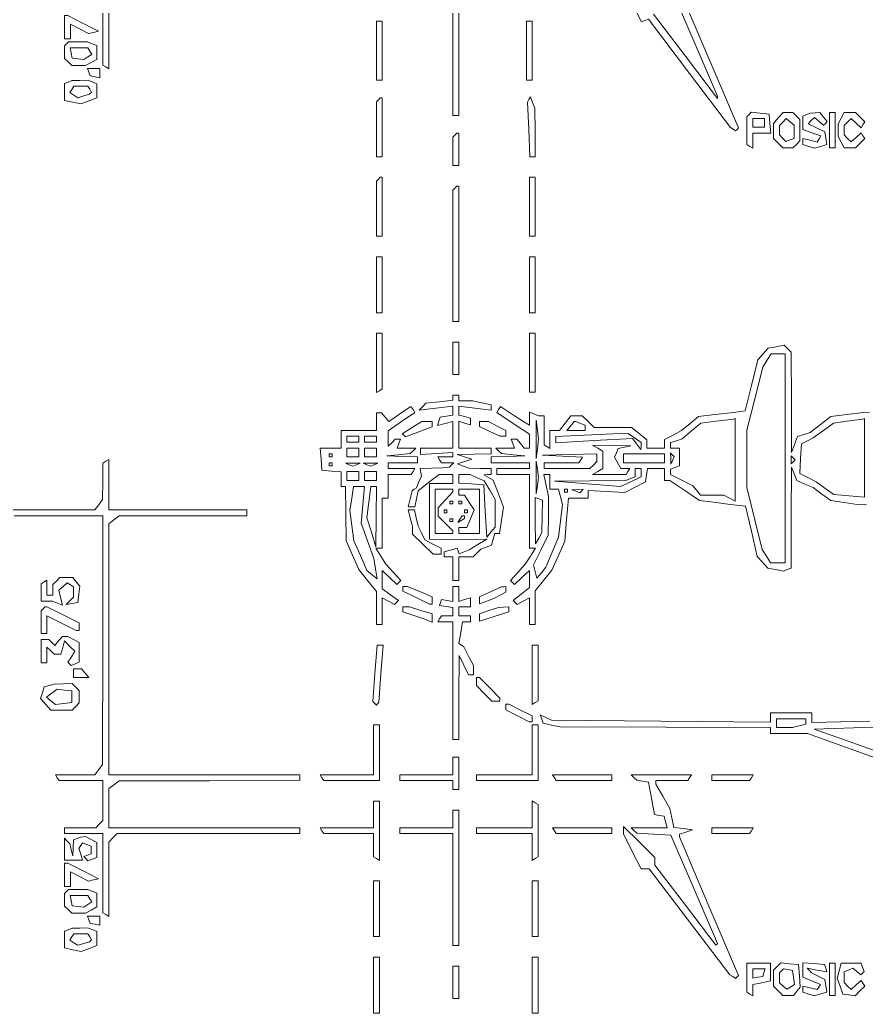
# Paper-space layout 'AN-04-DGE-016' of a CAD drawing. Header units: metres, sheet in millimetres. Extents: x 12 to 194, y 4 to 291.
# Drawn here: x 59.9 to 95.98, y 152 to 194.33 of the extents above; entities that cross this region are included whole.
import ezdxf

# ---------------------------------------------------------------- set-up
doc = ezdxf.new("R2010")
doc.units = ezdxf.units.M
doc.layers.add('DGE_CONTORNOS', color=7, linetype='Continuous', lineweight=0)
doc.layers.add('DGE_DATOS', color=7, linetype='Continuous', lineweight=0)

# ---------------------------------------------------------------- blocks, each defined once
blk = doc.blocks.new('LP_REF_DGE_MT_016')
at = {"layer": 'DGE_CONTORNOS'}
for points in [[(59.656, 173.193), (61.546, 173.193), (63.436, 173.193), (63.432, 167.894), (63.428, 162.595), (63.261, 162.376), (63.095, 162.156), (62.255, 162.156), (61.415, 162.156), (61.492, 162.031), (61.57, 161.906), (62.503, 161.906), (63.436, 161.906), (63.436, 161.053), (63.436, 160.2), (63.286, 160.049), (63.135, 159.899), (62.47, 159.899), (61.806, 159.899), (61.806, 159.773), (61.806, 159.648), (62.621, 159.648), (63.436, 159.648), (63.436, 157.962), (63.436, 156.277), (63.561, 156.199), (63.687, 156.122), (63.687, 157.706), (63.687, 159.29), (63.866, 159.469), (64.045, 159.648), (67.942, 159.648), (71.839, 159.648), (71.839, 159.773), (71.839, 159.899), (67.763, 159.899), (63.687, 159.899), (63.687, 160.732), (63.687, 161.564), (63.906, 161.731), (64.126, 161.898), (67.983, 161.902), (71.839, 161.906), (71.839, 162.031), (71.839, 162.156), (67.763, 162.156), (63.687, 162.156), (63.687, 167.504), (63.687, 172.852), (63.906, 173.018), (64.126, 173.185), (66.854, 173.189), (69.582, 173.193), (69.582, 173.318), (69.582, 173.444), (66.634, 173.444), (63.687, 173.444), (63.687, 174.517), (63.687, 175.591), (63.561, 175.513), (63.436, 175.436), (63.432, 174.659), (63.428, 173.883), (63.261, 173.663), (63.095, 173.444), (61.196, 173.444), (59.297, 173.444)], [(63.436, 195.768), (63.436, 194.082), (63.436, 192.396), (63.561, 192.319), (63.687, 192.241), (63.687, 193.825), (63.687, 195.409)], [(87.66, 195.705), (88.654, 193.389), (89.649, 191.074), (89.649, 191.023), (89.649, 190.973), (88.28, 192.772), (86.911, 194.571)], [(86.019, 195.001), (86.402, 194.241), (86.554, 194.3), (86.706, 194.358), (88.452, 192.045), (90.199, 189.733), (90.308, 189.665), (90.418, 189.597), (90.481, 189.66), (90.545, 189.724), (89.281, 192.674), (88.018, 195.624)], [(96.139, 164.445), (93.662, 164.379), (93.662, 164.585), (93.662, 164.79), (92.784, 164.79), (91.906, 164.79), (91.906, 164.595), (91.906, 164.4), (87.234, 164.44), (82.563, 164.48), (82.326, 164.593), (82.089, 164.705), (82.148, 164.528), (82.207, 164.351), (82.573, 164.272), (82.939, 164.193), (87.423, 164.178), (91.906, 164.163), (91.906, 164.038), (91.906, 163.912), (92.691, 163.912), (93.476, 163.912), (96.924, 162.683)], [(97.068, 162.937), (93.763, 164.1), (96.315, 164.18)], [(96.12, 177.605), (95.857, 177.598), (95.167, 177.514), (94.477, 177.43), (94.037, 177.085), (93.596, 176.74), (93.324, 176.654), (93.052, 176.568), (92.928, 176.228), (92.804, 175.889), (92.794, 178.028), (92.784, 180.166), (92.634, 180.316), (92.483, 180.467), (92.414, 180.45), (92.345, 180.433), (92.076, 180.38), (91.807, 180.328), (91.583, 180.08), (91.359, 179.832), (91.095, 178.75), (90.832, 177.667), (90.522, 177.624), (90.213, 177.581), (89.525, 177.505), (88.836, 177.429), (88.475, 177.125), (88.114, 176.821), (87.752, 176.634), (87.391, 176.447), (87.391, 176.262), (87.391, 176.077), (87.015, 176.077), (86.639, 176.077), (86.639, 176.256), (86.639, 176.435), (86.308, 176.695), (85.978, 176.955), (85.179, 176.955), (84.381, 176.955), (84.13, 177.206), (83.879, 177.457), (83.638, 177.457), (83.396, 177.457), (83.149, 177.143), (82.903, 176.83), (82.701, 176.83), (82.5, 176.83), (82.5, 176.446), (82.5, 176.063), (82.374, 176.14), (82.249, 176.218), (82.249, 176.837), (82.249, 177.457), (82.134, 177.457), (82.019, 177.457), (81.82, 177.533), (81.622, 177.609), (81.622, 177.331), (81.622, 177.052), (81.308, 177.254), (80.995, 177.457), (80.693, 177.652), (80.391, 177.847), (80.312, 177.719), (80.233, 177.591), (80.927, 177.13), (81.622, 176.669), (81.622, 176.373), (81.622, 176.077), (81.512, 176.077), (81.402, 176.077), (81.246, 176.266), (81.09, 176.454), (80.966, 176.454), (80.843, 176.454), (80.915, 176.266), (80.987, 176.077), (80.59, 176.077), (80.192, 176.077), (80.311, 175.96), (80.43, 175.843), (80.932, 175.793), (81.434, 175.743), (80.713, 175.722), (79.991, 175.701), (79.991, 175.576), (79.991, 175.45), (80.807, 175.45), (81.622, 175.45), (81.622, 175.325), (81.622, 175.2), (80.932, 175.2), (80.242, 175.2), (80.242, 175.074), (80.242, 174.949), (80.932, 174.949), (81.622, 174.949), (81.622, 173.381), (81.622, 171.813), (81.75, 171.813), (81.879, 171.813), (81.665, 171.468), (81.451, 171.124), (81.138, 170.78), (80.825, 170.436), (80.91, 170.351), (80.996, 170.266), (81.309, 170.56), (81.622, 170.854), (81.622, 170.492), (81.622, 170.13), (81.277, 169.854), (80.932, 169.578), (81.015, 169.494), (81.099, 169.41), (81.36, 169.55), (81.622, 169.69), (81.622, 169.121), (81.622, 168.553), (81.747, 168.553), (81.873, 168.553), (81.873, 169.276), (81.873, 170), (82.231, 170.437), (82.588, 170.873), (82.861, 171.493), (83.134, 172.113), (83.212, 173.029), (83.289, 173.945), (83.71, 173.945), (84.13, 173.945), (84.13, 174.108), (84.13, 174.271), (84.914, 174.227), (85.698, 174.183), (86.137, 174.409), (86.576, 174.635), (86.616, 174.917), (86.656, 175.2), (87.024, 175.2), (87.391, 175.2), (87.391, 174.949), (87.391, 174.698), (87.504, 174.698), (87.617, 174.698), (88.25, 174.272), (88.882, 173.846), (89.485, 173.768), (90.088, 173.69), (90.462, 173.649), (90.835, 173.608), (91.089, 172.532), (91.342, 171.456), (91.569, 171.209), (91.796, 170.962), (92.125, 170.899), (92.455, 170.836), (92.62, 170.899), (92.784, 170.962), (92.792, 173.112), (92.8, 175.262), (92.914, 174.979), (93.028, 174.696), (93.376, 174.544), (93.725, 174.393), (94.101, 174.12), (94.477, 173.847), (95.042, 173.764), (95.606, 173.68), (95.999, 173.665)]]:
    blk.add_lwpolyline(points, dxfattribs=at)
for points in [[(76.103, 195.893), (76.103, 195.768), (77.232, 195.768), (78.361, 195.768), (78.361, 193.008), (78.361, 190.249), (78.486, 190.249), (78.612, 190.249), (78.612, 193.134), (78.612, 196.018), (77.358, 196.018), (76.103, 196.018)], [(61.806, 194.012), (61.806, 193.51), (61.931, 193.51), (62.056, 193.51), (62.056, 193.827), (62.056, 194.144), (62.441, 193.945), (62.826, 193.746), (63.037, 193.792), (63.248, 193.838), (62.594, 194.176), (61.939, 194.513), (61.872, 194.513), (61.806, 194.513)], [(75.1, 193.008), (75.1, 191.754), (75.226, 191.754), (75.351, 191.754), (75.351, 193.008), (75.351, 194.263), (75.226, 194.263), (75.1, 194.263)], [(81.497, 193.008), (81.497, 191.754), (81.622, 191.754), (81.747, 191.754), (81.747, 193.008), (81.747, 194.263), (81.622, 194.263), (81.497, 194.263)], [(61.889, 193.301), (61.806, 193.218), (61.806, 192.95), (61.806, 192.682), (61.956, 192.532), (62.107, 192.381), (62.403, 192.381), (62.7, 192.381), (62.943, 192.511), (63.185, 192.641), (63.185, 192.937), (63.185, 193.232), (62.987, 193.309), (62.788, 193.385), (62.381, 193.385), (61.973, 193.385)], [(62.88, 192.994), (62.967, 192.855), (62.794, 192.743), (62.621, 192.631), (62.371, 192.663), (62.122, 192.695), (62.08, 192.914), (62.038, 193.134), (62.416, 193.134), (62.794, 193.134)], [(62.84, 192.099), (62.892, 191.942), (63.102, 191.902), (63.311, 191.861), (63.311, 192.059), (63.311, 192.256), (63.049, 192.256), (62.788, 192.256)], [(61.962, 191.671), (61.806, 191.608), (61.806, 191.252), (61.806, 190.896), (62.16, 190.819), (62.515, 190.741), (62.85, 190.868), (63.185, 190.996), (63.185, 191.299), (63.185, 191.602), (62.987, 191.678), (62.788, 191.754), (62.454, 191.744), (62.119, 191.735)], [(62.877, 191.37), (62.959, 191.236), (62.916, 191.197), (62.872, 191.158), (62.621, 191.083), (62.37, 191.008), (62.197, 191.116), (62.024, 191.225), (62.11, 191.364), (62.197, 191.504), (62.495, 191.504), (62.794, 191.504)], [(75.184, 190.918), (75.1, 190.835), (75.1, 189.664), (75.1, 188.494), (75.226, 188.494), (75.351, 188.494), (75.351, 189.748), (75.351, 191.002), (75.309, 191.002), (75.267, 191.002)], [(81.604, 190.931), (81.544, 190.814), (81.595, 189.654), (81.647, 188.494), (81.76, 188.494), (81.873, 188.494), (81.864, 189.528), (81.855, 190.563), (81.76, 190.805), (81.665, 191.048)], [(90.993, 190.297), (90.903, 190.208), (90.903, 189.609), (90.903, 189.01), (91.028, 188.933), (91.154, 188.855), (91.154, 189.176), (91.154, 189.497), (91.538, 189.497), (91.922, 189.497), (91.883, 189.904), (91.844, 190.312), (91.463, 190.349), (91.082, 190.387)], [(91.656, 189.936), (91.656, 189.748), (91.405, 189.748), (91.154, 189.748), (91.154, 189.936), (91.154, 190.124), (91.405, 190.124), (91.656, 190.124)], [(92.239, 190.145), (92.032, 189.916), (92.032, 189.59), (92.032, 189.264), (92.229, 189.067), (92.426, 188.87), (92.643, 188.87), (92.86, 188.87), (93.01, 189.02), (93.161, 189.171), (93.161, 189.622), (93.161, 190.074), (93.01, 190.224), (92.86, 190.375), (92.653, 190.375), (92.447, 190.375)], [(92.91, 189.558), (92.91, 189.273), (92.737, 189.207), (92.564, 189.14), (92.423, 189.281), (92.283, 189.422), (92.283, 189.622), (92.283, 189.823), (92.43, 189.97), (92.578, 190.118), (92.744, 189.98), (92.91, 189.842)], [(93.443, 190.292), (93.286, 190.228), (93.286, 189.938), (93.286, 189.647), (93.672, 189.512), (94.057, 189.378), (93.978, 189.249), (93.898, 189.12), (93.592, 189.196), (93.286, 189.273), (93.286, 189.143), (93.286, 189.012), (93.537, 188.933), (93.788, 188.853), (94.046, 188.935), (94.304, 189.017), (94.265, 189.287), (94.227, 189.557), (93.869, 189.728), (93.512, 189.899), (93.645, 190.031), (93.777, 190.163), (93.974, 190), (94.17, 189.837), (94.248, 189.915), (94.325, 189.992), (94.166, 190.184), (94.008, 190.375), (93.804, 190.365), (93.6, 190.355)], [(94.415, 189.622), (94.415, 188.87), (94.54, 188.87), (94.666, 188.87), (94.666, 189.622), (94.666, 190.375), (94.54, 190.375), (94.415, 190.375)], [(94.921, 190.132), (94.791, 189.89), (94.791, 189.622), (94.791, 189.355), (94.921, 189.112), (95.051, 188.87), (95.288, 188.87), (95.526, 188.87), (95.724, 189.068), (95.922, 189.266), (95.846, 189.39), (95.769, 189.513), (95.554, 189.319), (95.339, 189.124), (95.191, 189.273), (95.042, 189.422), (95.042, 189.622), (95.042, 189.823), (95.191, 189.972), (95.339, 190.121), (95.554, 189.926), (95.769, 189.731), (95.846, 189.855), (95.922, 189.978), (95.724, 190.177), (95.526, 190.375), (95.288, 190.375), (95.051, 190.375)], [(78.445, 189.413), (78.361, 189.33), (78.361, 188.723), (78.361, 188.117), (78.486, 188.117), (78.612, 188.117), (78.612, 188.807), (78.612, 189.497), (78.57, 189.497), (78.528, 189.497)], [(75.184, 187.532), (75.1, 187.448), (75.1, 186.278), (75.1, 185.107), (75.226, 185.107), (75.351, 185.107), (75.351, 186.361), (75.351, 187.616), (75.309, 187.616), (75.267, 187.616)], [(81.622, 186.361), (81.622, 185.107), (81.747, 185.107), (81.873, 185.107), (81.873, 186.361), (81.873, 187.616), (81.747, 187.616), (81.622, 187.616)], [(78.445, 187.156), (78.361, 187.072), (78.361, 184.271), (78.361, 181.47), (78.486, 181.47), (78.612, 181.47), (78.612, 184.355), (78.612, 187.239), (78.57, 187.239), (78.528, 187.239)], [(75.1, 183.038), (75.1, 181.847), (75.226, 181.847), (75.351, 181.847), (75.351, 183.038), (75.351, 184.229), (75.226, 184.229), (75.1, 184.229)], [(81.622, 183.038), (81.622, 181.847), (81.747, 181.847), (81.873, 181.847), (81.873, 183.038), (81.873, 184.229), (81.747, 184.229), (81.622, 184.229)], [(75.1, 179.707), (75.1, 178.446), (75.226, 178.523), (75.351, 178.601), (75.351, 179.785), (75.351, 180.969), (75.226, 180.969), (75.1, 180.969)], [(81.622, 179.714), (81.622, 178.46), (81.747, 178.46), (81.873, 178.46), (81.873, 179.714), (81.873, 180.969), (81.747, 180.969), (81.622, 180.969)], [(78.361, 179.903), (78.361, 179.213), (78.486, 179.213), (78.612, 179.213), (78.612, 179.903), (78.612, 180.592), (78.486, 180.592), (78.361, 180.592)], [(92.533, 175.638), (92.533, 171.186), (92.223, 171.186), (91.912, 171.186), (91.734, 171.468), (91.555, 171.751), (91.229, 173.072), (90.903, 174.394), (90.903, 175.616), (90.903, 176.838), (91.237, 178.182), (91.572, 179.526), (91.754, 179.809), (91.935, 180.091), (92.234, 180.091), (92.533, 180.091)], [(78.361, 178.226), (78.361, 178.117), (77.786, 178.052), (77.21, 177.987), (77.065, 177.837), (76.919, 177.686), (77.64, 177.774), (78.361, 177.862), (78.361, 177.668), (78.361, 177.474), (78.089, 177.434), (77.816, 177.394), (77.759, 177.22), (77.701, 177.045), (78.031, 177.128), (78.361, 177.211), (78.361, 176.644), (78.361, 176.077), (77.671, 176.077), (76.981, 176.077), (76.981, 175.94), (76.981, 175.803), (77.671, 175.846), (78.361, 175.889), (78.361, 175.795), (78.361, 175.701), (78.04, 175.701), (77.719, 175.701), (77.797, 175.576), (77.874, 175.45), (78.138, 175.45), (78.403, 175.45), (78.31, 175.358), (78.218, 175.265), (78.07, 175.252), (77.922, 175.238), (77.446, 175.219), (76.97, 175.2), (76.996, 175.043), (77.021, 174.886), (76.916, 174.635), (76.812, 174.384), (76.718, 174.32), (76.625, 174.256), (76.539, 173.913), (76.453, 173.569), (76.595, 173.569), (76.737, 173.569), (76.808, 173.914), (76.879, 174.259), (77.327, 174.604), (77.774, 174.949), (78.068, 174.949), (78.361, 174.949), (78.361, 174.761), (78.361, 174.572), (77.859, 174.572), (77.358, 174.572), (77.358, 173.381), (77.358, 172.19), (77.953, 172.178), (78.549, 172.167), (79.176, 172.184), (79.803, 172.201), (79.427, 171.968), (79.051, 171.735), (78.839, 171.656), (78.628, 171.577), (78.589, 171.692), (78.549, 171.807), (78.267, 171.733), (77.985, 171.659), (77.985, 171.548), (77.985, 171.437), (78.173, 171.437), (78.361, 171.437), (78.361, 170.935), (78.361, 170.434), (78.486, 170.434), (78.612, 170.434), (78.612, 170.935), (78.612, 171.437), (78.916, 171.437), (79.221, 171.437), (79.387, 171.601), (79.553, 171.765), (79.784, 171.852), (80.015, 171.94), (80.081, 172.19), (80.146, 172.44), (80.249, 172.44), (80.352, 172.44), (80.436, 172.998), (80.519, 173.555), (80.3, 174.13), (80.08, 174.706), (79.879, 174.824), (79.678, 174.941), (79.835, 174.945), (79.991, 174.949), (79.991, 175.074), (79.991, 175.2), (79.521, 175.208), (79.051, 175.217), (78.807, 175.313), (78.563, 175.408), (78.869, 175.503), (79.176, 175.598), (78.863, 175.7), (78.549, 175.802), (79.27, 175.814), (79.991, 175.827), (79.991, 175.952), (79.991, 176.077), (79.302, 176.077), (78.612, 176.077), (78.612, 176.65), (78.612, 177.223), (78.863, 177.143), (79.114, 177.064), (79.114, 177.209), (79.114, 177.355), (78.863, 177.421), (78.612, 177.486), (78.612, 177.674), (78.612, 177.862), (79.302, 177.776), (79.991, 177.69), (79.991, 177.809), (79.991, 177.927), (79.6, 178.006), (79.208, 178.084), (78.91, 178.084), (78.612, 178.084), (78.612, 178.21), (78.612, 178.335), (78.486, 178.335), (78.361, 178.335)], [(76.082, 177.524), (75.626, 177.214), (75.473, 177.398), (75.32, 177.582), (75.21, 177.582), (75.1, 177.582), (75.1, 177.206), (75.1, 176.83), (74.348, 176.83), (73.595, 176.83), (73.595, 176.454), (73.595, 176.077), (73.149, 176.077), (72.702, 176.077), (72.741, 175.607), (72.78, 175.137), (73.187, 175.098), (73.595, 175.058), (73.595, 174.753), (73.595, 174.447), (73.689, 174.447), (73.783, 174.447), (73.799, 173.287), (73.815, 172.127), (74.084, 171.514), (74.353, 170.902), (74.727, 170.43), (75.1, 169.959), (75.1, 169.256), (75.1, 168.553), (75.226, 168.553), (75.351, 168.553), (75.351, 169.121), (75.351, 169.69), (75.613, 169.55), (75.874, 169.41), (75.957, 169.493), (76.04, 169.576), (75.696, 169.827), (75.351, 170.078), (75.351, 170.466), (75.351, 170.854), (75.664, 170.56), (75.977, 170.266), (76.062, 170.351), (76.148, 170.436), (75.828, 170.78), (75.509, 171.124), (75.29, 171.468), (75.071, 171.813), (75.211, 171.813), (75.351, 171.813), (75.351, 172.879), (75.351, 173.945), (75.476, 173.945), (75.602, 173.945), (75.602, 174.447), (75.602, 174.949), (76.096, 174.949), (76.59, 174.949), (76.668, 175.074), (76.745, 175.2), (76.174, 175.2), (75.602, 175.2), (75.602, 175.325), (75.602, 175.45), (76.229, 175.45), (76.856, 175.45), (76.856, 175.576), (76.856, 175.701), (76.198, 175.722), (75.539, 175.743), (76.041, 175.793), (76.542, 175.843), (76.662, 175.96), (76.781, 176.077), (76.383, 176.077), (75.986, 176.077), (76.058, 176.266), (76.13, 176.454), (76.017, 176.454), (75.903, 176.454), (75.752, 176.303), (75.602, 176.153), (75.602, 176.485), (75.602, 176.818), (76.169, 177.208), (76.736, 177.598), (76.663, 177.716), (76.59, 177.833), (76.564, 177.833), (76.538, 177.833)], [(76.622, 176.948), (76.201, 176.691), (76.27, 176.622), (76.339, 176.553), (76.911, 176.771), (77.483, 176.989), (77.483, 177.098), (77.483, 177.206), (77.264, 177.206), (77.044, 177.205)], [(79.49, 177.104), (79.49, 177.002), (79.933, 176.79), (80.376, 176.579), (80.497, 176.579), (80.619, 176.579), (80.619, 176.701), (80.619, 176.823), (80.249, 177.015), (79.879, 177.206), (79.684, 177.206), (79.49, 177.206)], [(81.964, 176.046), (81.913, 175.638), (81.913, 176.454), (81.913, 177.269), (81.964, 176.861), (82.014, 176.454)], [(83.807, 177.13), (84.005, 177.054), (84.005, 176.942), (84.005, 176.83), (83.613, 176.83), (83.222, 176.83), (83.378, 177.018), (83.534, 177.206), (83.571, 177.206), (83.608, 177.206)], [(90.401, 175.571), (90.401, 173.811), (90.159, 173.941), (89.916, 174.071), (89.422, 174.071), (88.927, 174.071), (88.763, 174.268), (88.6, 174.465), (88.121, 174.71), (87.642, 174.954), (87.642, 175.063), (87.642, 175.173), (87.83, 175.245), (88.018, 175.317), (88.018, 175.697), (88.018, 176.077), (87.83, 176.077), (87.642, 176.077), (87.642, 176.194), (87.642, 176.311), (87.894, 176.391), (88.145, 176.471), (88.543, 176.806), (88.941, 177.141), (89.577, 177.219), (90.213, 177.296), (90.307, 177.314), (90.401, 177.332)], [(95.92, 175.657), (95.92, 173.982), (95.261, 174.042), (94.603, 174.101), (94.227, 174.371), (93.85, 174.64), (93.5, 174.819), (93.149, 174.997), (93.186, 175.628), (93.223, 176.259), (93.477, 176.388), (93.73, 176.516), (94.164, 176.827), (94.597, 177.138), (95.164, 177.218), (95.732, 177.298), (95.826, 177.315), (95.92, 177.332)], [(74.348, 176.454), (74.348, 176.328), (74.097, 176.328), (73.846, 176.328), (73.846, 176.454), (73.846, 176.579), (74.097, 176.579), (74.348, 176.579)], [(75.1, 176.454), (75.1, 176.328), (74.849, 176.328), (74.598, 176.328), (74.598, 176.454), (74.598, 176.579), (74.849, 176.579), (75.1, 176.579)], [(86.109, 176.509), (86.388, 176.314), (86.384, 176.164), (86.38, 176.015), (86.201, 176.251), (86.023, 176.486), (84.387, 176.396), (82.751, 176.306), (82.751, 176.437), (82.751, 176.568), (83.66, 176.611), (84.569, 176.655), (85.2, 176.68), (85.83, 176.705)], [(85.677, 176.116), (85.406, 176.063), (85.333, 175.873), (85.26, 175.683), (85.389, 175.441), (85.519, 175.2), (85.71, 175.2), (85.901, 175.2), (85.823, 175.074), (85.746, 174.949), (85.032, 174.953), (84.318, 174.956), (84.538, 175.084), (84.757, 175.212), (84.757, 175.576), (84.757, 175.94), (84.538, 176.067), (84.318, 176.195), (85.134, 176.182), (85.949, 176.169)], [(73.219, 175.764), (73.219, 175.701), (73.156, 175.701), (73.093, 175.701), (73.093, 175.764), (73.093, 175.827), (73.156, 175.827), (73.219, 175.827)], [(74.348, 175.889), (74.348, 175.701), (74.097, 175.701), (73.846, 175.701), (73.846, 175.889), (73.846, 176.077), (74.097, 176.077), (74.348, 176.077)], [(75.1, 175.889), (75.1, 175.701), (74.849, 175.701), (74.598, 175.701), (74.598, 175.889), (74.598, 176.077), (74.849, 176.077), (75.1, 176.077)], [(84.507, 175.664), (84.507, 175.501), (84.356, 175.35), (84.206, 175.2), (83.227, 175.2), (82.249, 175.2), (82.249, 175.325), (82.249, 175.45), (82.994, 175.45), (83.739, 175.45), (83.813, 175.57), (83.887, 175.69), (83.037, 175.734), (82.186, 175.777), (83.346, 175.802), (84.507, 175.827)], [(87.391, 175.638), (87.391, 175.45), (86.513, 175.45), (85.635, 175.45), (85.635, 175.638), (85.635, 175.827), (86.513, 175.827), (87.391, 175.827)], [(87.728, 175.552), (87.662, 175.388), (87.652, 175.628), (87.642, 175.868), (87.718, 175.793), (87.794, 175.717)], [(92.868, 175.492), (92.784, 175.409), (92.784, 175.576), (92.784, 175.743), (92.868, 175.659), (92.952, 175.576)], [(73.219, 175.388), (73.219, 175.325), (73.156, 175.325), (73.093, 175.325), (73.093, 175.388), (73.093, 175.45), (73.156, 175.45), (73.219, 175.45)], [(74.254, 175.367), (74.097, 175.304), (73.94, 175.367), (73.783, 175.431), (74.097, 175.431), (74.41, 175.431)], [(75.006, 175.367), (74.849, 175.304), (74.692, 175.367), (74.536, 175.431), (74.849, 175.431), (75.163, 175.431)], [(81.963, 174.478), (81.91, 174.134), (81.91, 174.823), (81.91, 175.513), (81.963, 175.168), (82.015, 174.823)], [(74.348, 174.886), (74.348, 174.698), (74.097, 174.698), (73.846, 174.698), (73.846, 174.886), (73.846, 175.074), (74.097, 175.074), (74.348, 175.074)], [(75.1, 174.886), (75.1, 174.698), (74.849, 174.698), (74.598, 174.698), (74.598, 174.886), (74.598, 175.074), (74.849, 175.074), (75.1, 175.074)], [(79.4, 174.813), (79.699, 174.677), (79.932, 174.282), (80.165, 173.888), (80.165, 173.3), (80.165, 172.712), (79.984, 172.493), (79.803, 172.274), (79.741, 173.392), (79.678, 174.51), (79.145, 174.548), (78.612, 174.587), (78.612, 174.768), (78.612, 174.949), (78.857, 174.949), (79.102, 174.949)], [(82.5, 174.635), (82.5, 174.322), (82.686, 174.322), (82.871, 174.322), (82.953, 173.998), (83.034, 173.675), (82.952, 172.98), (82.87, 172.286), (82.601, 171.642), (82.332, 170.998), (82.135, 170.767), (81.938, 170.535), (81.871, 170.817), (81.805, 171.099), (82.118, 171.731), (82.431, 172.364), (82.434, 173.186), (82.437, 174.008), (82.337, 174.478), (82.238, 174.949), (82.369, 174.949), (82.5, 174.949)], [(86.388, 175.026), (86.388, 174.852), (85.95, 174.644), (85.513, 174.437), (84.1, 174.549), (82.688, 174.662), (84.214, 174.68), (85.74, 174.698), (85.939, 174.774), (86.137, 174.85), (86.137, 175.025), (86.137, 175.2), (86.262, 175.2), (86.388, 175.2)], [(74.517, 173.663), (74.446, 172.879), (74.721, 172.127), (74.996, 171.374), (75.065, 170.937), (75.134, 170.5), (74.916, 170.681), (74.697, 170.863), (74.417, 171.496), (74.137, 172.13), (74.051, 172.777), (73.965, 173.424), (74.047, 173.936), (74.129, 174.447), (74.359, 174.447), (74.589, 174.447)], [(75.087, 173.162), (75.074, 171.876), (74.887, 172.489), (74.699, 173.103), (74.783, 173.775), (74.867, 174.447), (74.984, 174.447), (75.1, 174.447)], [(78.361, 174.265), (78.361, 174.209), (78.047, 173.871), (77.734, 173.533), (77.734, 173.357), (77.734, 173.181), (78.047, 172.868), (78.361, 172.554), (78.361, 172.497), (78.361, 172.44), (77.985, 172.44), (77.608, 172.44), (77.608, 173.381), (77.608, 174.322), (77.985, 174.322), (78.361, 174.322)], [(79.49, 173.381), (79.49, 172.44), (79.051, 172.44), (78.612, 172.44), (78.612, 172.566), (78.612, 172.691), (78.785, 172.691), (78.958, 172.691), (79.113, 173.067), (79.269, 173.442), (79.063, 173.757), (78.857, 174.071), (78.734, 174.071), (78.612, 174.071), (78.612, 174.196), (78.612, 174.322), (79.051, 174.322), (79.49, 174.322)], [(83.252, 174.259), (83.252, 174.196), (83.19, 174.196), (83.127, 174.196), (83.127, 174.259), (83.127, 174.322), (83.19, 174.322), (83.252, 174.322)], [(83.846, 174.246), (83.77, 174.17), (83.605, 174.236), (83.441, 174.302), (83.681, 174.312), (83.921, 174.322)], [(78.361, 173.757), (78.361, 173.695), (78.298, 173.695), (78.236, 173.695), (78.236, 173.757), (78.236, 173.82), (78.298, 173.82), (78.361, 173.82)], [(78.737, 173.757), (78.737, 173.695), (78.675, 173.695), (78.612, 173.695), (78.612, 173.757), (78.612, 173.82), (78.675, 173.82), (78.737, 173.82)], [(82.173, 173.17), (82.16, 172.483), (82.02, 172.242), (81.88, 172.001), (81.877, 172.984), (81.873, 173.966), (82.03, 173.912), (82.186, 173.857)], [(76.545, 173.099), (76.637, 172.754), (76.642, 172.583), (76.647, 172.412), (77.084, 171.987), (77.522, 171.563), (77.69, 171.563), (77.859, 171.563), (77.859, 171.685), (77.859, 171.807), (77.51, 171.988), (77.161, 172.168), (77.018, 172.461), (76.875, 172.754), (76.801, 173.099), (76.726, 173.444), (76.589, 173.444), (76.453, 173.444)], [(78.11, 173.381), (78.11, 173.318), (78.047, 173.318), (77.985, 173.318), (77.985, 173.381), (77.985, 173.444), (78.047, 173.444), (78.11, 173.444)], [(78.863, 173.138), (78.863, 173.082), (78.718, 172.993), (78.573, 172.903), (78.663, 173.048), (78.752, 173.193), (78.807, 173.193), (78.863, 173.193)], [(78.988, 173.381), (78.988, 173.318), (78.925, 173.318), (78.863, 173.318), (78.863, 173.381), (78.863, 173.444), (78.925, 173.444), (78.988, 173.444)], [(78.361, 173.005), (78.361, 172.942), (78.298, 172.942), (78.236, 172.942), (78.236, 173.005), (78.236, 173.067), (78.298, 173.067), (78.361, 173.067)], [(61.454, 170.409), (61.304, 170.258), (61.304, 170.032), (61.304, 169.807), (61.178, 169.807), (61.053, 169.807), (61.053, 170.128), (61.053, 170.449), (60.928, 170.371), (60.802, 170.294), (60.802, 169.925), (60.802, 169.556), (61.043, 169.556), (61.283, 169.556), (61.501, 169.473), (61.718, 169.389), (61.637, 169.709), (61.557, 170.029), (61.739, 170.179), (61.92, 170.33), (62.051, 170.249), (62.182, 170.168), (62.182, 169.95), (62.182, 169.731), (62.025, 169.569), (61.868, 169.406), (62.119, 169.451), (62.37, 169.495), (62.41, 169.847), (62.451, 170.198), (62.301, 170.379), (62.151, 170.559), (61.878, 170.559), (61.605, 170.559)], [(76.229, 170.083), (76.229, 169.982), (76.797, 169.706), (77.364, 169.43), (77.424, 169.43), (77.483, 169.43), (77.483, 169.587), (77.482, 169.744), (76.948, 169.963), (76.414, 170.183), (76.322, 170.183), (76.229, 170.183)], [(78.361, 169.862), (78.361, 169.54), (78.116, 169.579), (77.871, 169.619), (77.834, 169.493), (77.797, 169.368), (78.079, 169.328), (78.361, 169.288), (78.361, 169.108), (78.361, 168.929), (78.118, 168.929), (77.874, 168.929), (77.797, 168.803), (77.719, 168.678), (78.04, 168.678), (78.361, 168.678), (78.361, 166.17), (78.361, 163.661), (78.486, 163.661), (78.612, 163.661), (78.62, 165.449), (78.628, 167.236), (78.831, 166.828), (79.034, 166.42), (79.136, 166.42), (79.239, 166.42), (79.239, 166.615), (79.239, 166.809), (79.033, 167.211), (78.828, 167.612), (78.723, 167.68), (78.619, 167.748), (78.695, 168.213), (78.77, 168.678), (78.942, 168.678), (79.114, 168.678), (79.114, 168.803), (79.114, 168.929), (78.863, 168.929), (78.612, 168.929), (78.612, 169.117), (78.612, 169.305), (78.863, 169.305), (79.114, 169.305), (79.114, 169.502), (79.114, 169.698), (78.863, 169.619), (78.612, 169.539), (78.612, 169.861), (78.612, 170.183), (78.486, 170.183), (78.361, 170.183)], [(79.961, 169.951), (79.491, 169.744), (79.49, 169.59), (79.49, 169.437), (79.812, 169.559), (80.134, 169.681), (80.376, 169.811), (80.619, 169.941), (80.619, 170.062), (80.619, 170.183), (80.525, 170.171), (80.43, 170.159)], [(60.886, 169.221), (60.802, 169.138), (60.802, 168.657), (60.802, 168.176), (60.928, 168.176), (61.053, 168.176), (61.053, 168.555), (61.053, 168.933), (61.676, 168.617), (62.299, 168.302), (62.366, 168.302), (62.433, 168.302), (62.433, 168.464), (62.433, 168.626), (61.74, 168.965), (61.048, 169.305), (61.008, 169.305), (60.969, 169.305)], [(76.229, 169.199), (76.229, 169.094), (76.699, 168.94), (77.17, 168.787), (77.326, 168.722), (77.483, 168.657), (77.483, 168.836), (77.483, 169.014), (76.998, 169.16), (76.513, 169.305), (76.371, 169.305), (76.229, 169.305)], [(79.897, 169.149), (79.49, 169.018), (79.49, 168.859), (79.49, 168.701), (80.117, 168.902), (80.744, 169.102), (80.744, 169.204), (80.744, 169.305), (80.525, 169.292), (80.305, 169.279)], [(61.55, 167.857), (61.39, 167.664), (61.259, 167.795), (61.128, 167.925), (60.965, 167.925), (60.802, 167.925), (60.802, 167.424), (60.802, 166.922), (60.928, 166.922), (61.053, 166.922), (61.053, 167.261), (61.053, 167.599), (61.204, 167.449), (61.354, 167.298), (61.502, 167.298), (61.651, 167.298), (61.725, 167.58), (61.798, 167.861), (62.019, 167.641), (62.24, 167.42), (62.093, 167.184), (61.946, 166.949), (62.013, 166.882), (62.081, 166.814), (62.257, 166.881), (62.433, 166.949), (62.433, 167.37), (62.433, 167.791), (62.19, 167.921), (61.947, 168.051), (61.829, 168.051), (61.711, 168.051)], [(75.04, 166.475), (74.95, 165.275), (75.025, 165.2), (75.1, 165.125), (75.153, 165.177), (75.206, 165.23), (75.296, 166.452), (75.385, 167.675), (75.258, 167.675), (75.13, 167.675)], [(81.747, 166.413), (81.747, 165.152), (81.873, 165.229), (81.998, 165.307), (81.998, 166.491), (81.998, 167.675), (81.873, 167.675), (81.747, 167.675)], [(62.182, 166.483), (62.182, 166.295), (62.511, 166.295), (62.84, 166.295), (62.684, 166.483), (62.527, 166.671), (62.355, 166.671), (62.182, 166.671)], [(61.153, 165.959), (60.939, 165.903), (60.86, 165.651), (60.78, 165.399), (60.998, 165.157), (61.217, 164.915), (61.675, 164.915), (62.132, 164.915), (62.282, 165.066), (62.433, 165.216), (62.433, 165.48), (62.433, 165.743), (62.282, 165.894), (62.132, 166.044), (61.749, 166.03), (61.367, 166.015)], [(79.364, 166.124), (79.364, 165.953), (79.695, 165.622), (80.026, 165.292), (80.197, 165.292), (80.368, 165.292), (80.368, 165.359), (80.368, 165.426), (79.933, 165.86), (79.498, 166.295), (79.431, 166.295), (79.364, 166.295)], [(62.119, 165.48), (62.119, 165.229), (61.767, 165.189), (61.414, 165.148), (61.222, 165.307), (61.03, 165.467), (61.261, 165.635), (61.492, 165.804), (61.805, 165.767), (62.119, 165.731)], [(80.619, 165.043), (80.619, 164.921), (81.115, 164.667), (81.612, 164.414), (81.68, 164.414), (81.747, 164.414), (81.747, 164.537), (81.747, 164.66), (81.251, 164.913), (80.754, 165.166), (80.686, 165.166), (80.619, 165.166)], [(74.975, 163.222), (74.975, 162.156), (73.838, 162.156), (72.702, 162.156), (72.78, 162.031), (72.857, 161.906), (74.041, 161.906), (75.226, 161.906), (75.226, 163.097), (75.226, 164.288), (75.1, 164.288), (74.975, 164.288)], [(81.747, 163.222), (81.747, 162.156), (80.556, 162.156), (79.364, 162.156), (79.364, 162.031), (79.364, 161.906), (80.681, 161.906), (81.998, 161.906), (81.998, 163.097), (81.998, 164.288), (81.873, 164.288), (81.747, 164.288)], [(93.411, 164.428), (93.411, 164.318), (93.129, 164.242), (92.847, 164.166), (92.502, 164.165), (92.157, 164.163), (92.157, 164.351), (92.157, 164.539), (92.784, 164.539), (93.411, 164.539)], [(78.361, 162.533), (78.361, 162.156), (77.232, 162.156), (76.103, 162.156), (76.103, 162.031), (76.103, 161.906), (77.232, 161.906), (78.361, 161.906), (78.361, 161.717), (78.361, 161.529), (78.486, 161.529), (78.612, 161.529), (78.612, 162.219), (78.612, 162.909), (78.486, 162.909), (78.361, 162.909)], [(82.688, 162.031), (82.766, 161.906), (83.95, 161.906), (85.134, 161.906), (85.134, 162.031), (85.134, 162.156), (83.872, 162.156), (82.61, 162.156)], [(86.081, 162.043), (86.2, 161.93), (86.448, 161.885), (86.697, 161.84), (86.827, 161.153), (86.957, 160.466), (87.161, 160.426), (87.366, 160.387), (87.429, 160.143), (87.493, 159.899), (86.727, 159.899), (85.961, 159.899), (86.081, 159.78), (86.2, 159.662), (86.93, 159.624), (87.66, 159.585), (88.652, 157.274), (89.645, 154.962), (89.612, 154.929), (89.579, 154.896), (88.276, 156.603), (86.973, 158.309), (86.973, 158.471), (86.973, 158.632), (86.304, 159.292), (85.635, 159.953), (85.635, 159.797), (85.635, 159.641), (86.013, 158.892), (86.392, 158.143), (86.559, 158.143), (86.726, 158.143), (88.451, 155.885), (90.175, 153.628), (90.296, 153.553), (90.418, 153.478), (90.481, 153.541), (90.545, 153.604), (89.281, 156.555), (88.018, 159.505), (88.018, 159.562), (88.018, 159.619), (88.301, 159.715), (88.583, 159.812), (88.183, 159.863), (87.784, 159.914), (87.701, 160.314), (87.617, 160.714), (87.316, 161.238), (87.015, 161.762), (87.015, 161.834), (87.015, 161.906), (87.697, 161.906), (88.38, 161.906), (88.457, 162.031), (88.535, 162.156), (87.248, 162.156), (85.961, 162.156)], [(89.398, 162.031), (89.398, 161.906), (90.206, 161.906), (91.014, 161.906), (91.091, 162.031), (91.169, 162.156), (90.283, 162.156), (89.398, 162.156)], [(74.975, 160.463), (74.975, 159.899), (73.838, 159.899), (72.702, 159.899), (72.78, 159.773), (72.857, 159.648), (73.916, 159.648), (74.975, 159.648), (74.975, 159.154), (74.975, 158.66), (75.1, 158.582), (75.226, 158.505), (75.226, 159.766), (75.226, 161.028), (75.1, 161.028), (74.975, 161.028)], [(81.747, 160.471), (81.747, 159.899), (80.556, 159.899), (79.364, 159.899), (79.364, 159.773), (79.364, 159.648), (80.556, 159.648), (81.747, 159.648), (81.747, 159.076), (81.747, 158.505), (81.873, 158.582), (81.998, 158.66), (81.998, 159.773), (81.998, 160.887), (81.873, 160.965), (81.747, 161.042)], [(78.361, 160.275), (78.361, 159.899), (77.232, 159.899), (76.103, 159.899), (76.103, 159.773), (76.103, 159.648), (77.232, 159.648), (78.361, 159.648), (78.361, 157.265), (78.361, 154.882), (78.486, 154.882), (78.612, 154.882), (78.612, 157.767), (78.612, 160.651), (78.486, 160.651), (78.361, 160.651)], [(82.688, 159.773), (82.766, 159.648), (83.95, 159.648), (85.134, 159.648), (85.134, 159.773), (85.134, 159.899), (83.872, 159.899), (82.61, 159.899)], [(89.398, 159.773), (89.398, 159.648), (90.206, 159.648), (91.014, 159.648), (91.091, 159.773), (91.169, 159.899), (90.283, 159.899), (89.398, 159.899)], [(62.339, 159.44), (62.182, 159.376), (62.167, 159.042), (62.153, 158.707), (62.092, 158.958), (62.032, 159.209), (61.919, 159.328), (61.806, 159.447), (61.806, 158.983), (61.806, 158.519), (62.19, 158.519), (62.575, 158.519), (62.496, 158.769), (62.416, 159.019), (62.491, 159.14), (62.566, 159.261), (62.75, 159.19), (62.934, 159.12), (62.934, 158.955), (62.934, 158.791), (62.778, 158.735), (62.621, 158.679), (62.709, 158.584), (62.798, 158.488), (62.992, 158.563), (63.185, 158.637), (63.185, 158.95), (63.185, 159.263), (62.943, 159.393), (62.7, 159.523), (62.598, 159.513), (62.495, 159.503)], [(61.806, 157.892), (61.806, 157.391), (61.931, 157.391), (62.056, 157.391), (62.056, 157.707), (62.056, 158.024), (62.441, 157.825), (62.826, 157.626), (63.037, 157.672), (63.248, 157.718), (62.594, 158.056), (61.939, 158.394), (61.872, 158.394), (61.806, 158.394)], [(74.975, 156.45), (74.975, 155.259), (75.1, 155.259), (75.226, 155.259), (75.226, 156.45), (75.226, 157.641), (75.1, 157.641), (74.975, 157.641)], [(81.747, 156.45), (81.747, 155.259), (81.873, 155.259), (81.998, 155.259), (81.998, 156.45), (81.998, 157.641), (81.873, 157.641), (81.747, 157.641)], [(61.889, 157.182), (61.806, 157.098), (61.806, 156.83), (61.806, 156.563), (61.956, 156.412), (62.107, 156.262), (62.403, 156.262), (62.7, 156.262), (62.943, 156.392), (63.185, 156.522), (63.185, 156.817), (63.185, 157.113), (62.987, 157.189), (62.788, 157.265), (62.381, 157.265), (61.973, 157.265)], [(62.88, 156.875), (62.967, 156.735), (62.794, 156.623), (62.621, 156.511), (62.371, 156.543), (62.122, 156.575), (62.08, 156.795), (62.038, 157.014), (62.416, 157.014), (62.794, 157.014)], [(62.84, 155.98), (62.892, 155.823), (63.102, 155.782), (63.311, 155.742), (63.311, 155.939), (63.311, 156.136), (63.049, 156.136), (62.788, 156.136)], [(61.962, 155.552), (61.806, 155.488), (61.806, 155.133), (61.806, 154.777), (62.16, 154.699), (62.515, 154.621), (62.85, 154.749), (63.185, 154.876), (63.185, 155.179), (63.185, 155.483), (62.987, 155.559), (62.788, 155.635), (62.454, 155.625), (62.119, 155.615)], [(62.877, 155.25), (62.959, 155.116), (62.916, 155.078), (62.872, 155.039), (62.621, 154.963), (62.37, 154.888), (62.197, 154.997), (62.024, 155.105), (62.11, 155.245), (62.197, 155.384), (62.495, 155.384), (62.794, 155.384)], [(74.975, 153.189), (74.975, 151.998), (75.1, 151.998), (75.226, 151.998), (75.226, 153.189), (75.226, 154.381), (75.1, 154.381), (74.975, 154.381)], [(81.747, 153.189), (81.747, 151.998), (81.873, 151.998), (81.998, 151.998), (81.998, 153.189), (81.998, 154.381), (81.873, 154.381), (81.747, 154.381)], [(90.903, 153.51), (90.903, 152.89), (91.028, 152.813), (91.154, 152.735), (91.154, 152.978), (91.154, 153.221), (91.53, 153.296), (91.906, 153.371), (91.906, 153.75), (91.906, 154.13), (91.405, 154.13), (90.903, 154.13)], [(92.188, 153.985), (92.032, 153.829), (92.032, 153.487), (92.032, 153.144), (92.229, 152.947), (92.426, 152.75), (92.652, 152.75), (92.879, 152.75), (93.028, 152.93), (93.177, 153.109), (93.137, 153.588), (93.098, 154.067), (92.721, 154.104), (92.344, 154.141)], [(93.286, 153.839), (93.286, 153.533), (93.661, 153.378), (94.035, 153.223), (93.967, 153.111), (93.898, 153), (93.592, 153.077), (93.286, 153.154), (93.286, 153.023), (93.286, 152.893), (93.537, 152.813), (93.788, 152.733), (94.046, 152.815), (94.304, 152.897), (94.265, 153.165), (94.227, 153.434), (93.942, 153.575), (93.658, 153.716), (93.566, 153.816), (93.474, 153.915), (93.892, 153.835), (94.31, 153.756), (94.258, 153.911), (94.207, 154.067), (93.747, 154.106), (93.286, 154.145)], [(94.415, 153.44), (94.415, 152.75), (94.54, 152.75), (94.666, 152.75), (94.666, 153.44), (94.666, 154.13), (94.54, 154.13), (94.415, 154.13)], [(94.838, 153.799), (94.755, 153.467), (94.87, 153.14), (94.984, 152.813), (95.248, 152.775), (95.512, 152.737), (95.717, 152.942), (95.922, 153.147), (95.846, 153.27), (95.769, 153.394), (95.554, 153.199), (95.339, 153.004), (95.191, 153.153), (95.042, 153.302), (95.042, 153.532), (95.042, 153.761), (95.232, 153.834), (95.421, 153.907), (95.588, 153.769), (95.755, 153.63), (95.829, 153.704), (95.903, 153.778), (95.835, 153.954), (95.768, 154.13), (95.344, 154.13), (94.921, 154.13)], [(78.361, 153.315), (78.361, 152.625), (78.486, 152.625), (78.612, 152.625), (78.612, 153.315), (78.612, 154.004), (78.486, 154.004), (78.361, 154.004)], [(91.624, 153.722), (91.572, 153.565), (91.363, 153.525), (91.154, 153.484), (91.154, 153.682), (91.154, 153.879), (91.415, 153.879), (91.676, 153.879)], [(92.889, 153.516), (92.932, 153.218), (92.768, 153.116), (92.605, 153.015), (92.444, 153.149), (92.283, 153.283), (92.283, 153.497), (92.283, 153.712), (92.371, 153.8), (92.459, 153.888), (92.653, 153.851), (92.847, 153.814)]]:
    blk.add_lwpolyline(points, close=True, dxfattribs=at)

psp = doc.layouts.new('AN-04-DGE-016')

# ---------------------------------------------------------------- block references
at = {"layer": 'DGE_DATOS'}
psp.add_blockref('LP_REF_DGE_MT_016', (0, 0), dxfattribs=at)

doc.saveas('drawing.dxf')
